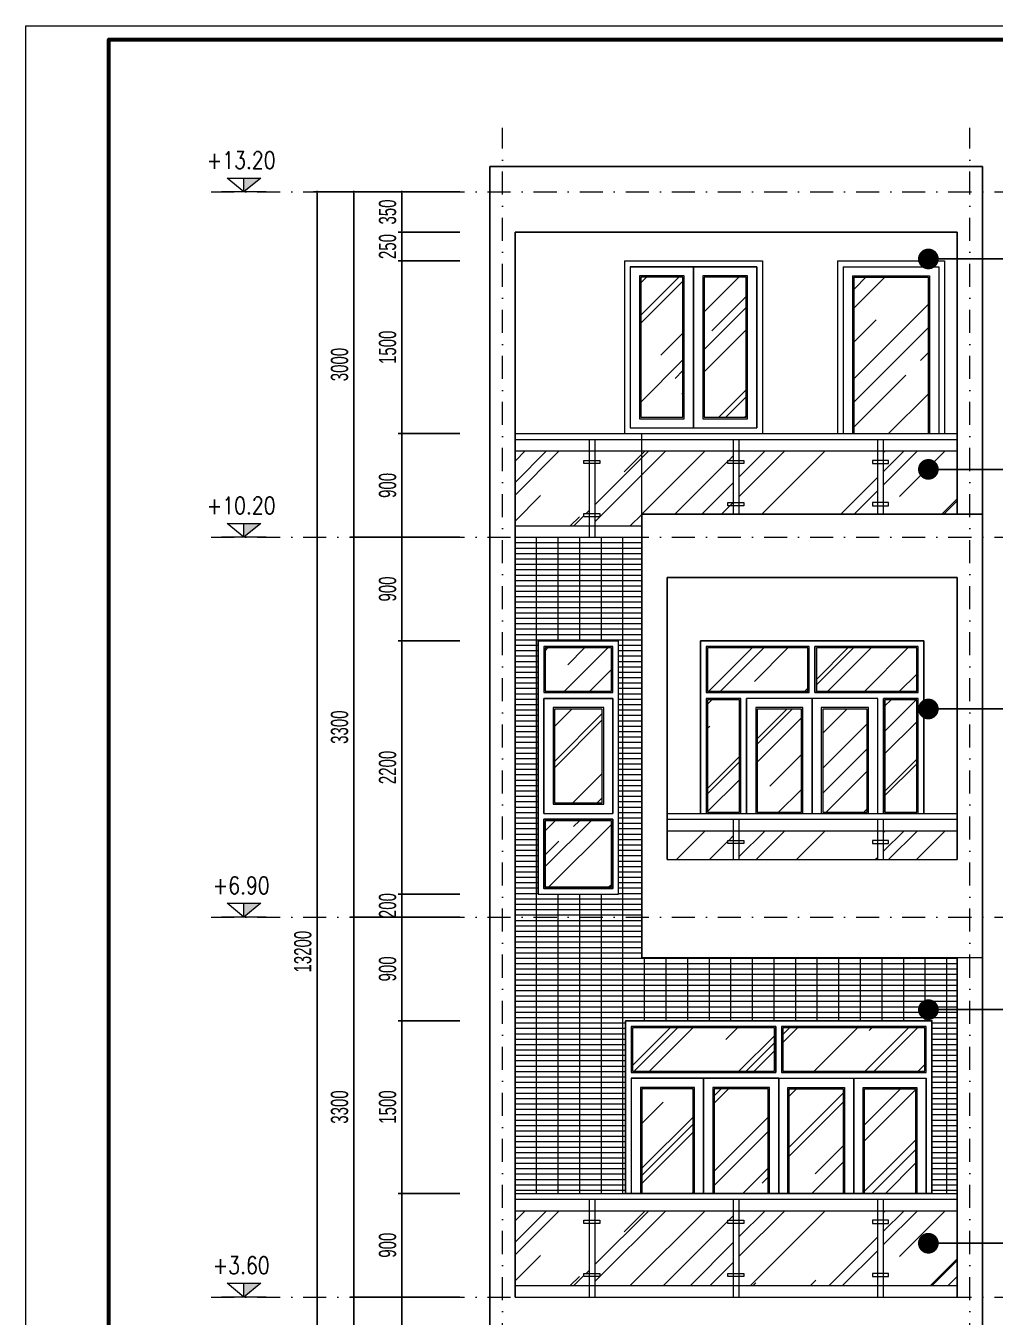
# Model space of a CAD drawing. Header units: millimetres. Extents: x 2565303 to 2664360, y -865723 to -262051.
# Drawn here: x 2629635 to 2638053, y -599696 to -588479 of the extents above; entities that cross this region are included whole.
import ezdxf
from ezdxf.enums import TextEntityAlignment as Align
from ezdxf.xclip import XClip

# ---------------------------------------------------------------- set-up
doc = ezdxf.new("R2010")
doc.units = ezdxf.units.MM
doc.header["$LTSCALE"] = 10
doc.header["$MEASUREMENT"] = 0
doc.header["$XCLIPFRAME"] = 0
doc.linetypes.add('DASHDOT', pattern=[1, 0.5, -0.25, 0, -0.25])
doc.layers.get('0').update_dxf_attribs({"linetype": 'CONTINUOUS'})
doc.layers.get('DEFPOINTS').update_dxf_attribs({"color": 10, "linetype": 'CONTINUOUS'})
for name, color, linetype, lineweight in [('- Nội Thất', 83, 'CONTINUOUS', 25), ('LC Cua', 153, 'CONTINUOUS', 0), ('LC Dim', 8, 'CONTINUOUS', 13), ('LC Net manh', 250, 'CONTINUOUS', 5), ('LC Net truc', 134, 'DASHDOT', 5), ('LC Text1', 20, 'CONTINUOUS', 13), ('LC Text2', 7, 'CONTINUOUS', 13)]:
    doc.layers.add(name, color=color, linetype=linetype, lineweight=lineweight)
doc.layers.add('Khungten_LCDI', color=7, linetype='CONTINUOUS')
doc.layers.add('M3', color=3, linetype='CONTINUOUS')
doc.styles.add('HOATBIF', font='hoatbif.shx', dxfattribs={"width": 0.65})
doc.styles.add('Khungten', font='', dxfattribs={"width": 0.9, "height": 5000})
doc.styles.add('T1', font='Vnsimli.shx', dxfattribs={"width": 0.7})
doc.styles.add('Title', font='', dxfattribs={"width": 0.8})
doc.styles.get('Khungten').set_extended_font_data('.VnAvantH')
doc.styles.get('Title').set_extended_font_data('.VnBlackH')
doc.dimstyles.new('1-100 (1-60)', dxfattribs={"dimscale": 60, "dimtxt": 2.5, "dimasz": 0.35, "dimexe": 0.5, "dimexo": 0, "dimgap": 0.8, "dimtad": 1, "dimdec": 0, "dimzin": 0, "dimdsep": 46, "dimtxsty": 'HOATBIF', "dimblk1": 'DOT', "dimblk2": 'DOT', "dimsah": 1, "dimcen": -1, "dimdle": 1, "dimclrd": 256, "dimclre": 256, "dimclrt": 4, "dimadec": 3, "dimazin": 2, "dimtfac": 0.333333, "dimtdec": 0, "dimtix": 1, "dimtmove": 2, "dimatfit": 3, "dimldrblk": 'DOT', "dimfxl": 1, "dimtvp": 0.833333, "dimtolj": 1, "dimtzin": 0, "dimarcsym": 0})
pattern_1 = [(45, (34484.97, -207067.2), (466.69048, 1244.50793), [8250, -1100, 2750, -550]), (45, (34807.8, -206355.5), (-906.15734, 128.33988), [1650, -181.5, 3300, -412.5]), (45, (34348.85, -206542.2), (1761.756545, 2282.894243), [4400, -770, 2200, -550])]

# ---------------------------------------------------------------- blocks, each defined once
blk = doc.blocks.new('cua kinh to')
at = {"layer": 'LC Cua'}
h = blk.add_hatch(dxfattribs=at)
h.set_pattern_fill('AR-RROOF', color=256, scale=550, angle=45, style=0)
h.paths.add_polyline_path([(2600944, -390646), (2600500, -390646), (2600500, -392362), (2600944, -392362)])
h.paths.add_polyline_path([(2601596, -390646), (2601128, -390646), (2601128, -392362), (2601596, -392362)])
h.paths.add_polyline_path([(2602249, -390646), (2601780, -390646), (2601780, -392362), (2602249, -392362)])
h.paths.add_polyline_path([(2602876, -390646), (2602433, -390646), (2602433, -392362), (2602876, -392362)])
h.paths.add_polyline_path([(2602956, -390116), (2601725, -390116), (2601725, -390492), (2602956, -390492)])
h.paths.add_polyline_path([(2601651, -390116), (2600420, -390116), (2600420, -390492), (2601651, -390492)])
for p, q in [((2601663, -390104), (2601663, -390504)), ((2601713, -390104), (2601713, -390504)), ((2600408, -390504), (2601663, -390504)), ((2600408, -390554), (2602968, -390554)), ((2601036, -390554), (2601036, -392454)), ((2601688, -390554), (2601688, -392454)), ((2601713, -390504), (2602968, -390504)), ((2602341, -390554), (2602341, -392454))]:
    blk.add_line(p, q, dxfattribs=at)
for points in [[(2603018, -390054), (2600358, -390054), (2600358, -392454), (2603018, -392454)], [(2601663, -390104), (2600408, -390104), (2600408, -390504), (2601663, -390504)], [(2601651, -390116), (2600420, -390116), (2600420, -390492), (2601651, -390492)], [(2602968, -390104), (2601713, -390104), (2601713, -390504), (2602968, -390504)], [(2602956, -390116), (2601725, -390116), (2601725, -390492), (2602956, -390492)], [(2601036, -390554), (2600408, -390554), (2600408, -392454), (2601036, -392454)], [(2601688, -390554), (2601036, -390554), (2601036, -392454), (2601688, -392454)], [(2601688, -390554), (2602341, -390554), (2602341, -392454), (2601688, -392454)], [(2602341, -390554), (2602968, -390554), (2602968, -392454), (2602341, -392454)], [(2600956, -390634), (2600488, -390634), (2600488, -392374), (2600956, -392374)], [(2600944, -390646), (2600500, -390646), (2600500, -392362), (2600944, -392362)], [(2601608, -390634), (2601116, -390634), (2601116, -392374), (2601608, -392374)], [(2601596, -390646), (2601128, -390646), (2601128, -392362), (2601596, -392362)], [(2601768, -390634), (2602261, -390634), (2602261, -392374), (2601768, -392374)], [(2601780, -390646), (2602249, -390646), (2602249, -392362), (2601780, -392362)], [(2602421, -390634), (2602888, -390634), (2602888, -392374), (2602421, -392374)], [(2602433, -390646), (2602876, -390646), (2602876, -392362), (2602433, -392362)]]:
    blk.add_lwpolyline(points, close=True, dxfattribs=at)
for points in [[(2601663, -390104), (2600408, -390104), (2600408, -390504)], [(2602968, -390504), (2602968, -390104), (2601713, -390104)], [(2600408, -390554), (2600408, -392454), (2602968, -392454), (2602968, -390554)]]:
    blk.add_lwpolyline(points, dxfattribs=at)
blk = doc.blocks.new('DOT')
at = {"layer": 'M3', "color": 0, "linetype": 'ByBlock'}
blk.add_line((-0.5, 0), (-1, 0), dxfattribs=at)
at = {"layer": 'M3', "color": 0, "linetype": 'ByBlock', "const_width": 0.5}
blk.add_lwpolyline([(-0.25, 0, 1), (0.25, 0, 1)], format="xyb", close=True, dxfattribs=at)
blk = doc.blocks.new('*D190')
at = {"layer": 'DEFPOINTS', "color": 0, "transparency": 16777216}
for p in [(2632483, -599521), (2633016, -599521), (2633016, -603121)]:
    blk.add_point(p, dxfattribs=at)
at = {"layer": 'LC Dim', "lineweight": -2, "transparency": 16777216}
for p, q in [((2633016, -599521), (2632453, -599521)), ((2632483, -603100), (2632483, -599542)), ((2633016, -603121), (2632453, -603121))]:
    blk.add_line(p, q, dxfattribs=at)
at = {"layer": 'LC Dim', "lineweight": -2, "transparency": 16777216, "xscale": 21, "yscale": 21, "zscale": 21}
for p, rotation in [((2632483, -599521), 90), ((2632483, -603121), 270)]:
    blk.add_blockref('DOT', p, dxfattribs=dict(at, rotation=rotation))
at = {"layer": 'LC Dim', "color": 4, "transparency": 16777216, "insert": (2632360, -601321), "char_height": 150, "attachment_point": 5, "rotation": 90, "style": 'HOATBIF'}
blk.add_mtext('\\A1;3600', dxfattribs=at)
blk = doc.blocks.new('*D191')
at = {"layer": 'DEFPOINTS', "color": 0, "transparency": 16777216}
for p in [(2632483, -596221), (2633016, -596221), (2633016, -599521)]:
    blk.add_point(p, dxfattribs=at)
at = {"layer": 'LC Dim', "lineweight": -2, "transparency": 16777216}
for p, q in [((2633016, -596221), (2632453, -596221)), ((2632483, -599500), (2632483, -596242)), ((2633016, -599521), (2632453, -599521))]:
    blk.add_line(p, q, dxfattribs=at)
at = {"layer": 'LC Dim', "lineweight": -2, "transparency": 16777216, "xscale": 21, "yscale": 21, "zscale": 21}
for p, rotation in [((2632483, -596221), 90), ((2632483, -599521), 270)]:
    blk.add_blockref('DOT', p, dxfattribs=dict(at, rotation=rotation))
at = {"layer": 'LC Dim', "color": 4, "transparency": 16777216, "insert": (2632360, -597871), "char_height": 150, "attachment_point": 5, "rotation": 90, "style": 'HOATBIF'}
blk.add_mtext('\\A1;3300', dxfattribs=at)
blk = doc.blocks.new('*D192')
at = {"layer": 'DEFPOINTS', "color": 0, "transparency": 16777216}
for p in [(2632483, -592921), (2633016, -592921), (2633016, -596221)]:
    blk.add_point(p, dxfattribs=at)
at = {"layer": 'LC Dim', "lineweight": -2, "transparency": 16777216}
for p, q in [((2633016, -592921), (2632453, -592921)), ((2632483, -596200), (2632483, -592942)), ((2633016, -596221), (2632453, -596221))]:
    blk.add_line(p, q, dxfattribs=at)
at = {"layer": 'LC Dim', "lineweight": -2, "transparency": 16777216, "xscale": 21, "yscale": 21, "zscale": 21}
for p, rotation in [((2632483, -592921), 90), ((2632483, -596221), 270)]:
    blk.add_blockref('DOT', p, dxfattribs=dict(at, rotation=rotation))
at = {"layer": 'LC Dim', "color": 4, "transparency": 16777216, "insert": (2632360, -594571), "char_height": 150, "attachment_point": 5, "rotation": 90, "style": 'HOATBIF'}
blk.add_mtext('\\A1;3300', dxfattribs=at)
blk = doc.blocks.new('*D193')
at = {"layer": 'DEFPOINTS', "color": 0, "transparency": 16777216}
for p in [(2632483, -589921), (2633016, -589921), (2633016, -592921)]:
    blk.add_point(p, dxfattribs=at)
at = {"layer": 'LC Dim', "lineweight": -2, "transparency": 16777216}
for p, q in [((2633016, -589921), (2632453, -589921)), ((2632483, -592900), (2632483, -589942)), ((2633016, -592921), (2632453, -592921))]:
    blk.add_line(p, q, dxfattribs=at)
at = {"layer": 'LC Dim', "lineweight": -2, "transparency": 16777216, "xscale": 21, "yscale": 21, "zscale": 21}
for p, rotation in [((2632483, -589921), 90), ((2632483, -592921), 270)]:
    blk.add_blockref('DOT', p, dxfattribs=dict(at, rotation=rotation))
at = {"layer": 'LC Dim', "color": 4, "transparency": 16777216, "insert": (2632360, -591421), "char_height": 150, "attachment_point": 5, "rotation": 90, "style": 'HOATBIF'}
blk.add_mtext('\\A1;3000', dxfattribs=at)
blk = doc.blocks.new('*D194')
at = {"layer": 'DEFPOINTS', "color": 0, "transparency": 16777216}
for p in [(2632164, -589921), (2633016, -589921), (2633016, -603121)]:
    blk.add_point(p, dxfattribs=at)
at = {"layer": 'LC Dim', "lineweight": -2, "transparency": 16777216}
for p, q in [((2633016, -589921), (2632134, -589921)), ((2632164, -603100), (2632164, -589942)), ((2633016, -603121), (2632134, -603121))]:
    blk.add_line(p, q, dxfattribs=at)
at = {"layer": 'LC Dim', "lineweight": -2, "transparency": 16777216, "xscale": 21, "yscale": 21, "zscale": 21}
for p, rotation in [((2632164, -589921), 90), ((2632164, -603121), 270)]:
    blk.add_blockref('DOT', p, dxfattribs=dict(at, rotation=rotation))
at = {"layer": 'LC Dim', "color": 4, "transparency": 16777216, "insert": (2632041, -596521), "char_height": 150, "attachment_point": 5, "rotation": 90, "style": 'HOATBIF'}
blk.add_mtext('\\A1;13200', dxfattribs=at)
blk = doc.blocks.new('*D195')
at = {"layer": 'DEFPOINTS', "color": 0, "transparency": 16777216}
for p in [(2632900, -599521), (2633405, -599521), (2633405, -600671)]:
    blk.add_point(p, dxfattribs=at)
at = {"layer": 'LC Dim', "lineweight": -2, "transparency": 16777216}
for p, q in [((2633405, -599521), (2632870, -599521)), ((2632900, -600650), (2632900, -599542)), ((2633405, -600671), (2632870, -600671))]:
    blk.add_line(p, q, dxfattribs=at)
at = {"layer": 'LC Dim', "lineweight": -2, "transparency": 16777216, "xscale": 21, "yscale": 21, "zscale": 21}
for p, rotation in [((2632900, -599521), 90), ((2632900, -600671), 270)]:
    blk.add_blockref('DOT', p, dxfattribs=dict(at, rotation=rotation))
at = {"layer": 'LC Dim', "color": 4, "transparency": 16777216, "insert": (2632777, -600096), "char_height": 150, "attachment_point": 5, "rotation": 90, "style": 'HOATBIF'}
blk.add_mtext('\\A1;1150', dxfattribs=at)
blk = doc.blocks.new('*D196')
at = {"layer": 'DEFPOINTS', "color": 0, "transparency": 16777216}
for p in [(2632900, -598621), (2633405, -598621), (2633405, -599521)]:
    blk.add_point(p, dxfattribs=at)
at = {"layer": 'LC Dim', "lineweight": -2, "transparency": 16777216}
for p, q in [((2633405, -598621), (2632870, -598621)), ((2632900, -599500), (2632900, -598642)), ((2633405, -599521), (2632870, -599521))]:
    blk.add_line(p, q, dxfattribs=at)
at = {"layer": 'LC Dim', "lineweight": -2, "transparency": 16777216, "xscale": 21, "yscale": 21, "zscale": 21}
for p, rotation in [((2632900, -598621), 90), ((2632900, -599521), 270)]:
    blk.add_blockref('DOT', p, dxfattribs=dict(at, rotation=rotation))
at = {"layer": 'LC Dim', "color": 4, "transparency": 16777216, "insert": (2632777, -599071), "char_height": 150, "attachment_point": 5, "rotation": 90, "style": 'HOATBIF'}
blk.add_mtext('\\A1;900', dxfattribs=at)
blk = doc.blocks.new('*D197')
at = {"layer": 'DEFPOINTS', "color": 0, "transparency": 16777216}
for p in [(2632900, -597121), (2633405, -597121), (2633405, -598621)]:
    blk.add_point(p, dxfattribs=at)
at = {"layer": 'LC Dim', "lineweight": -2, "transparency": 16777216}
for p, q in [((2633405, -597121), (2632870, -597121)), ((2632900, -598600), (2632900, -597142)), ((2633405, -598621), (2632870, -598621))]:
    blk.add_line(p, q, dxfattribs=at)
at = {"layer": 'LC Dim', "lineweight": -2, "transparency": 16777216, "xscale": 21, "yscale": 21, "zscale": 21}
for p, rotation in [((2632900, -597121), 90), ((2632900, -598621), 270)]:
    blk.add_blockref('DOT', p, dxfattribs=dict(at, rotation=rotation))
at = {"layer": 'LC Dim', "color": 4, "transparency": 16777216, "insert": (2632777, -597871), "char_height": 150, "attachment_point": 5, "rotation": 90, "style": 'HOATBIF'}
blk.add_mtext('\\A1;1500', dxfattribs=at)
blk = doc.blocks.new('*D198')
at = {"layer": 'DEFPOINTS', "color": 0, "transparency": 16777216}
for p in [(2632900, -596221), (2633405, -596221), (2633405, -597121)]:
    blk.add_point(p, dxfattribs=at)
at = {"layer": 'LC Dim', "lineweight": -2, "transparency": 16777216}
for p, q in [((2633405, -596221), (2632870, -596221)), ((2632900, -597100), (2632900, -596242)), ((2633405, -597121), (2632870, -597121))]:
    blk.add_line(p, q, dxfattribs=at)
at = {"layer": 'LC Dim', "lineweight": -2, "transparency": 16777216, "xscale": 21, "yscale": 21, "zscale": 21}
for p, rotation in [((2632900, -596221), 90), ((2632900, -597121), 270)]:
    blk.add_blockref('DOT', p, dxfattribs=dict(at, rotation=rotation))
at = {"layer": 'LC Dim', "color": 4, "transparency": 16777216, "insert": (2632777, -596671), "char_height": 150, "attachment_point": 5, "rotation": 90, "style": 'HOATBIF'}
blk.add_mtext('\\A1;900', dxfattribs=at)
blk = doc.blocks.new('*D199')
at = {"layer": 'DEFPOINTS', "color": 0, "transparency": 16777216}
for p in [(2632900, -596021), (2633405, -596021), (2633405, -596221)]:
    blk.add_point(p, dxfattribs=at)
at = {"layer": 'LC Dim', "lineweight": -2, "transparency": 16777216}
for p, q in [((2632900, -596000), (2632900, -595979)), ((2633405, -596021), (2632870, -596021)), ((2632900, -596221), (2632900, -596021)), ((2633405, -596221), (2632870, -596221)), ((2632900, -596242), (2632900, -596263))]:
    blk.add_line(p, q, dxfattribs=at)
at = {"layer": 'LC Dim', "lineweight": -2, "transparency": 16777216, "xscale": 21, "yscale": 21, "zscale": 21}
for p, rotation in [((2632900, -596021), 270), ((2632900, -596221), 90)]:
    blk.add_blockref('DOT', p, dxfattribs=dict(at, rotation=rotation))
at = {"layer": 'LC Dim', "color": 4, "transparency": 16777216, "insert": (2632777, -596121), "char_height": 150, "attachment_point": 5, "rotation": 90, "style": 'HOATBIF'}
blk.add_mtext('\\A1;200', dxfattribs=at)
blk = doc.blocks.new('*D200')
at = {"layer": 'DEFPOINTS', "color": 0, "transparency": 16777216}
for p in [(2632900, -593821), (2633405, -593821), (2633405, -596021)]:
    blk.add_point(p, dxfattribs=at)
at = {"layer": 'LC Dim', "lineweight": -2, "transparency": 16777216}
for p, q in [((2633405, -593821), (2632870, -593821)), ((2632900, -596000), (2632900, -593842)), ((2633405, -596021), (2632870, -596021))]:
    blk.add_line(p, q, dxfattribs=at)
at = {"layer": 'LC Dim', "lineweight": -2, "transparency": 16777216, "xscale": 21, "yscale": 21, "zscale": 21}
for p, rotation in [((2632900, -593821), 90), ((2632900, -596021), 270)]:
    blk.add_blockref('DOT', p, dxfattribs=dict(at, rotation=rotation))
at = {"layer": 'LC Dim', "color": 4, "transparency": 16777216, "insert": (2632777, -594921), "char_height": 150, "attachment_point": 5, "rotation": 90, "style": 'HOATBIF'}
blk.add_mtext('\\A1;2200', dxfattribs=at)
blk = doc.blocks.new('*D201')
at = {"layer": 'DEFPOINTS', "color": 0, "transparency": 16777216}
for p in [(2632900, -592921), (2633405, -592921), (2633405, -593821)]:
    blk.add_point(p, dxfattribs=at)
at = {"layer": 'LC Dim', "lineweight": -2, "transparency": 16777216}
for p, q in [((2633405, -592921), (2632870, -592921)), ((2632900, -593800), (2632900, -592942)), ((2633405, -593821), (2632870, -593821))]:
    blk.add_line(p, q, dxfattribs=at)
at = {"layer": 'LC Dim', "lineweight": -2, "transparency": 16777216, "xscale": 21, "yscale": 21, "zscale": 21}
for p, rotation in [((2632900, -592921), 90), ((2632900, -593821), 270)]:
    blk.add_blockref('DOT', p, dxfattribs=dict(at, rotation=rotation))
at = {"layer": 'LC Dim', "color": 4, "transparency": 16777216, "insert": (2632777, -593371), "char_height": 150, "attachment_point": 5, "rotation": 90, "style": 'HOATBIF'}
blk.add_mtext('\\A1;900', dxfattribs=at)
blk = doc.blocks.new('*D202')
at = {"layer": 'DEFPOINTS', "color": 0, "transparency": 16777216}
for p in [(2632900, -592021), (2633405, -592021), (2633405, -592921)]:
    blk.add_point(p, dxfattribs=at)
at = {"layer": 'LC Dim', "lineweight": -2, "transparency": 16777216}
for p, q in [((2633405, -592021), (2632870, -592021)), ((2632900, -592900), (2632900, -592042)), ((2633405, -592921), (2632870, -592921))]:
    blk.add_line(p, q, dxfattribs=at)
at = {"layer": 'LC Dim', "lineweight": -2, "transparency": 16777216, "xscale": 21, "yscale": 21, "zscale": 21}
for p, rotation in [((2632900, -592021), 90), ((2632900, -592921), 270)]:
    blk.add_blockref('DOT', p, dxfattribs=dict(at, rotation=rotation))
at = {"layer": 'LC Dim', "color": 4, "transparency": 16777216, "insert": (2632777, -592471), "char_height": 150, "attachment_point": 5, "rotation": 90, "style": 'HOATBIF'}
blk.add_mtext('\\A1;900', dxfattribs=at)
blk = doc.blocks.new('*D203')
at = {"layer": 'DEFPOINTS', "color": 0, "transparency": 16777216}
for p in [(2632900, -590521), (2633405, -590521), (2633405, -592021)]:
    blk.add_point(p, dxfattribs=at)
at = {"layer": 'LC Dim', "lineweight": -2, "transparency": 16777216}
for p, q in [((2633405, -590521), (2632870, -590521)), ((2632900, -592000), (2632900, -590542)), ((2633405, -592021), (2632870, -592021))]:
    blk.add_line(p, q, dxfattribs=at)
at = {"layer": 'LC Dim', "lineweight": -2, "transparency": 16777216, "xscale": 21, "yscale": 21, "zscale": 21}
for p, rotation in [((2632900, -590521), 90), ((2632900, -592021), 270)]:
    blk.add_blockref('DOT', p, dxfattribs=dict(at, rotation=rotation))
at = {"layer": 'LC Dim', "color": 4, "transparency": 16777216, "insert": (2632777, -591271), "char_height": 150, "attachment_point": 5, "rotation": 90, "style": 'HOATBIF'}
blk.add_mtext('\\A1;1500', dxfattribs=at)
blk = doc.blocks.new('*D204')
at = {"layer": 'DEFPOINTS', "color": 0, "transparency": 16777216}
for p in [(2632900, -590271), (2633405, -590271), (2633405, -590521)]:
    blk.add_point(p, dxfattribs=at)
at = {"layer": 'LC Dim', "lineweight": -2, "transparency": 16777216}
for p, q in [((2632900, -590250), (2632900, -590229)), ((2633405, -590271), (2632870, -590271)), ((2632900, -590521), (2632900, -590271)), ((2633405, -590521), (2632870, -590521)), ((2632900, -590542), (2632900, -590563))]:
    blk.add_line(p, q, dxfattribs=at)
at = {"layer": 'LC Dim', "lineweight": -2, "transparency": 16777216, "xscale": 21, "yscale": 21, "zscale": 21}
for p, rotation in [((2632900, -590271), 270), ((2632900, -590521), 90)]:
    blk.add_blockref('DOT', p, dxfattribs=dict(at, rotation=rotation))
at = {"layer": 'LC Dim', "color": 4, "transparency": 16777216, "insert": (2632777, -590396), "char_height": 150, "attachment_point": 5, "rotation": 90, "style": 'HOATBIF'}
blk.add_mtext('\\A1;250', dxfattribs=at)
blk = doc.blocks.new('*D205')
at = {"layer": 'DEFPOINTS', "color": 0, "transparency": 16777216}
for p in [(2632900, -589921), (2633405, -589921), (2633405, -590271)]:
    blk.add_point(p, dxfattribs=at)
at = {"layer": 'LC Dim', "lineweight": -2, "transparency": 16777216}
for p, q in [((2633405, -589921), (2632870, -589921)), ((2632900, -590250), (2632900, -589942)), ((2633405, -590271), (2632870, -590271))]:
    blk.add_line(p, q, dxfattribs=at)
at = {"layer": 'LC Dim', "lineweight": -2, "transparency": 16777216, "xscale": 21, "yscale": 21, "zscale": 21}
for p, rotation in [((2632900, -589921), 90), ((2632900, -590271), 270)]:
    blk.add_blockref('DOT', p, dxfattribs=dict(at, rotation=rotation))
at = {"layer": 'LC Dim', "color": 4, "transparency": 16777216, "insert": (2632777, -590096), "char_height": 150, "attachment_point": 5, "rotation": 90, "style": 'HOATBIF'}
blk.add_mtext('\\A1;350', dxfattribs=at)
blk = doc.blocks.new('lcdi fix')
at = {"layer": 'DEFPOINTS', "lineweight": 0}
blk.add_lwpolyline([(-1200, -14850), (-1200, 14850), (40800, 14850), (40800, -14850)], close=True, dxfattribs=at)
at = {"layer": 'Khungten_LCDI', "color": 5, "lineweight": 60}
blk.add_lwpolyline([(0, -14650), (0, 14650), (40600, 14650), (40600, -14650)], close=True, dxfattribs=at)
at = {"color": 7, "style": 'Khungten', "width": 0.8}
for tag, p in [('REVISION', (39499, -10746)), ('NGAYHT', (39546, -11609))]:
    blk.add_attdef(tag, text='', height=200, dxfattribs=at).set_placement(p, align=Align.CENTER)
at = {"layer": 'LC Text1', "style": 'Title', "width": 1.485915}
for tag, p, p2 in [('TENBANVE1', (36913, -8886), (40339, -8886)), ('TENBANVE2', (36913, -9562), (40339, -9562))]:
    blk.add_attdef(tag, text='', height=250, dxfattribs=at).set_placement(p, p2, align=Align.FIT)
at = {"layer": 'LC Text1', "style": 'Title', "width": 0.7}
blk.add_attdef('SOBANVE', text='', height=250, dxfattribs=at).set_placement((39562, -13896), align=Align.CENTER)
blk = doc.blocks.new('Caodo1')
at = {"layer": 'LC Text1'}
blk.add_hatch(color=256, dxfattribs=at).paths.add_polyline_path([(0, 200), (0, 0), (243, 200)])
for p, q in [((0, 0), (0, 200)), ((324, 0), (-324, 0))]:
    blk.add_line(p, q, dxfattribs=at)
blk.add_lwpolyline([(-243, 200), (243, 200), (0, 0), (0, 0)], close=True, dxfattribs=at)
at = {"layer": 'LC Text1', "style": 'T1', "width": 0.8}
blk.add_attdef('%%P0,00', text='', height=250, dxfattribs=at).set_placement((-39, 460), align=Align.MIDDLE_CENTER)

msp = doc.modelspace()

# ---------------------------------------------------------------- hatches: boundary and pattern name
at = {"layer": 'LC Cua'}
h = msp.add_hatch(dxfattribs=at)
h.set_pattern_fill('AR-RROOF', color=256, scale=550, angle=45, style=0)
h.set_pattern_definition(pattern_1)
h.paths.add_polyline_path([(2635341.4, -590663.2), (2634975.4, -590663.2), (2634975.4, -591879.2), (2635341.4, -591879.2)])
h.paths.add_polyline_path([(2635891.4, -590663.2), (2635525.4, -590663.2), (2635525.4, -591879.2), (2635891.4, -591879.2)])
h = msp.add_hatch(dxfattribs=at)
h.set_pattern_fill('AR-RROOF', color=256, scale=550, angle=45, style=0)
h.set_pattern_definition(pattern_1)
h.paths.add_polyline_path([(2637471.4, -590651.2), (2636825.4, -590651.2), (2636825.4, -592021.2), (2637471.4, -592021.2)])
h = msp.add_hatch(dxfattribs=at)
h.set_pattern_fill('AR-RROOF', color=256, scale=550, angle=45, style=0)
h.set_pattern_definition([(45, (34484.97, -200467.2), (466.69048, 1244.50793), [8250, -1100, 2750, -550]), (45, (34807.8, -199755.5), (-906.15734, 128.33988), [1650, -181.5, 3300, -412.5]), (45, (34348.85, -199942.2), (1761.756545, 2282.894243), [4400, -770, 2200, -550])])
h.paths.add_polyline_path([(2634526.4, -592281.3), (2634480.6, -592281.3), (2634480.6, -592254.1), (2634526.4, -592254.1), (2634526.4, -592171.2), (2633883.4, -592171.2), (2633883.4, -592821.2), (2634526.4, -592821.2), (2634526.4, -592743.2), (2634480.6, -592743.2), (2634480.6, -592716), (2634526.4, -592716)])
h.paths.add_polyline_path([(2635871.7, -592721.2), (2636987.2, -592721.2), (2636987.2, -592716), (2637030.5, -592716), (2637030.5, -592281.3), (2636987.2, -592281.3), (2636987.2, -592254.1), (2637030.5, -592254.1), (2637030.5, -592171.2), (2635828.4, -592171.2), (2635828.4, -592254.1), (2635871.7, -592254.1), (2635871.7, -592281.3), (2635828.4, -592281.3), (2635828.4, -592716), (2635871.7, -592716)])
h.paths.add_polyline_path([(2637126.2, -592721.2), (2637723.4, -592721.2), (2637723.4, -592171.2), (2637080.5, -592171.2), (2637080.5, -592254.1), (2637126.2, -592254.1), (2637126.2, -592281.3), (2637080.5, -592281.3), (2637080.5, -592716), (2637126.2, -592716)])
h.paths.add_polyline_path([(2634983.4, -592721.2), (2635732.6, -592721.2), (2635732.6, -592716), (2635778.4, -592716), (2635778.4, -592281.3), (2635732.6, -592281.3), (2635732.6, -592254.1), (2635778.4, -592254.1), (2635778.4, -592171.2), (2634576.4, -592171.2), (2634576.4, -592254.1), (2634619.7, -592254.1), (2634619.7, -592281.3), (2634576.4, -592281.3), (2634576.4, -592716), (2634619.7, -592716), (2634619.7, -592743.2), (2634576.4, -592743.2), (2634576.4, -592821.2), (2634983.4, -592821.2)])
h = msp.add_hatch(dxfattribs=at)
h.set_pattern_fill('AR-RROOF', color=256, scale=550, angle=45, style=0)
h.set_pattern_definition(pattern_1)
h.paths.add_polyline_path([(2634721.4, -595383.2), (2634145.4, -595383.2), (2634145.4, -595959.2), (2634721.4, -595959.2)])
h.paths.add_polyline_path([(2634641.4, -594413.2), (2634225.4, -594413.2), (2634225.4, -595229.2), (2634641.4, -595229.2)])
h.paths.add_polyline_path([(2634721.4, -593883.2), (2634145.4, -593883.2), (2634145.4, -594259.2), (2634721.4, -594259.2)])
h = msp.add_hatch(dxfattribs=at)
h.set_pattern_fill('AR-RROOF', color=256, scale=550, angle=45, style=0)
h.set_pattern_definition(pattern_1)
h.paths.add_polyline_path([(2637371.4, -593883.2), (2636500.4, -593883.2), (2636500.4, -594259.2), (2637371.4, -594259.2)])
h.paths.add_polyline_path([(2636426.4, -593883.2), (2635555.4, -593883.2), (2635555.4, -594259.2), (2636426.4, -594259.2)])
h.paths.add_polyline_path([(2637095.4, -595321.2), (2637371.4, -595321.2), (2637371.4, -594333.2), (2637095.4, -594333.2)])
h.paths.add_polyline_path([(2636555.4, -595321.2), (2636941.4, -595321.2), (2636941.4, -594413.2), (2636555.4, -594413.2)])
h.paths.add_polyline_path([(2635985.4, -595321.2), (2636371.4, -595321.2), (2636371.4, -594413.2), (2635985.4, -594413.2)])
h.paths.add_polyline_path([(2635555.4, -595321.2), (2635831.4, -595321.2), (2635831.4, -594333.2), (2635555.4, -594333.2)])
h = msp.add_hatch(dxfattribs=at)
h.set_pattern_fill('AR-RROOF', color=256, scale=550, angle=45, style=0)
h.set_pattern_definition([(45, (34484.97, -203767.2), (466.69048, 1244.50793), [8250, -1100, 2750, -550]), (45, (34807.8, -203055.5), (-906.15734, 128.33988), [1650, -181.5, 3300, -412.5]), (45, (34348.85, -203242.2), (1761.756545, 2282.894243), [4400, -770, 2200, -550])])
h.paths.add_polyline_path([(2637080.5, -595721.2), (2637723.4, -595721.2), (2637723.4, -595471.2), (2637080.5, -595471.2), (2637080.5, -595554.1), (2637126.2, -595554.1), (2637126.2, -595581.3), (2637080.5, -595581.3)])
h.paths.add_polyline_path([(2635828.4, -595721.2), (2637030.5, -595721.2), (2637030.5, -595581.3), (2636987.2, -595581.3), (2636987.2, -595554.1), (2637030.5, -595554.1), (2637030.5, -595471.2), (2635828.4, -595471.2), (2635828.4, -595554.1), (2635871.7, -595554.1), (2635871.7, -595581.3), (2635828.4, -595581.3)])
h.paths.add_polyline_path([(2635203.4, -595471.2), (2635203.4, -595721.2), (2635778.4, -595721.2), (2635778.4, -595581.3), (2635732.6, -595581.3), (2635732.6, -595554.1), (2635778.4, -595554.1), (2635778.4, -595471.2)])
h = msp.add_hatch(dxfattribs=at)
h.set_pattern_fill('AR-RROOF', color=256, scale=550, angle=45, style=0)
h.set_pattern_definition(pattern_1)
h.paths.add_polyline_path([(2637723.4, -598771.2), (2637080.5, -598771.2), (2637080.5, -598854.1), (2637126.2, -598854.1), (2637126.2, -598881.3), (2637080.5, -598881.3), (2637080.5, -599316), (2637126.2, -599316), (2637126.2, -599343.2), (2637080.5, -599343.2), (2637080.5, -599421.2), (2637723.4, -599421.2)])
h.paths.add_polyline_path([(2637030.5, -598881.3), (2636987.2, -598881.3), (2636987.2, -598854.1), (2637030.5, -598854.1), (2637030.5, -598771.2), (2635828.4, -598771.2), (2635828.4, -598854.1), (2635871.7, -598854.1), (2635871.7, -598881.3), (2635828.4, -598881.3), (2635828.4, -599316), (2635871.7, -599316), (2635871.7, -599343.2), (2635828.4, -599343.2), (2635828.4, -599421.2), (2637030.5, -599421.2), (2637030.5, -599343.2), (2636987.2, -599343.2), (2636987.2, -599316), (2637030.5, -599316)])
h.paths.add_polyline_path([(2635778.4, -598881.3), (2635732.6, -598881.3), (2635732.6, -598854.1), (2635778.4, -598854.1), (2635778.4, -598771.2), (2634576.4, -598771.2), (2634576.4, -598854.1), (2634619.7, -598854.1), (2634619.7, -598881.3), (2634576.4, -598881.3), (2634576.4, -599316), (2634619.7, -599316), (2634619.7, -599343.2), (2634576.4, -599343.2), (2634576.4, -599421.2), (2635778.4, -599421.2), (2635778.4, -599343.2), (2635732.6, -599343.2), (2635732.6, -599316), (2635778.4, -599316)])
h.paths.add_polyline_path([(2634526.4, -598881.3), (2634480.6, -598881.3), (2634480.6, -598854.1), (2634526.4, -598854.1), (2634526.4, -598771.2), (2633883.4, -598771.2), (2633883.4, -599421.2), (2634526.4, -599421.2), (2634526.4, -599343.2), (2634480.6, -599343.2), (2634480.6, -599316), (2634526.4, -599316)])
at = {"layer": 'LC Net manh'}
h = msp.add_hatch(dxfattribs=at)
h.set_pattern_fill('GRATE', color=256, scale=1500, style=0)
h.set_pattern_definition([(0, (2633883.43, -592921.16), (0, 46.875), []), (90, (2633883.43, -592921.16), (-187.5, 1e-14), [])])
h.paths.add_polyline_path([(2634145.4, -595959.2), (2634145.4, -595383.2), (2634721.4, -595383.2), (2634721.4, -595959.2)], flags=0)
h.paths.add_polyline_path([(2634133.4, -595971.2), (2634133.4, -595371.2), (2634733.4, -595371.2), (2634733.4, -595971.2)], flags=0)
h.paths.add_polyline_path([(2637723.4, -596571.2), (2634983.4, -596571.2), (2634983.4, -592921.2), (2633883.4, -592921.2), (2633883.4, -598621.2), (2634843.4, -598621.2), (2634843.4, -597121.2), (2637503.4, -597121.2), (2637503.4, -598621.2), (2637723.4, -598621.2)])
h.paths.add_polyline_path([(2634083.4, -593821.2), (2634783.4, -593821.2), (2634783.4, -596021.2), (2634083.4, -596021.2)])

# ---------------------------------------------------------------- linework, layer by layer
for p, q in [((2633663.4, -603421.2), (2633663.4, -589701.2)), ((2633663.4, -589701.2), (2637943.4, -589701.2)), ((2637943.4, -603421.2), (2637943.4, -589701.2)), ((2633883.4, -590271.2), (2633883.4, -599521.2)), ((2633883.4, -590271.2), (2637723.4, -590271.2)), ((2637723.4, -592721.2), (2637723.4, -590271.2)), ((2634983.4, -592921.2), (2634983.4, -592721.2)), ((2634983.4, -592721.2), (2637943.4, -592721.2)), ((2634983.4, -592921.2), (2634983.4, -596571.2)), ((2635203.4, -595721.2), (2635203.4, -593271.2)), ((2635203.4, -593271.2), (2637723.4, -593271.2)), ((2637723.4, -595721.2), (2637723.4, -593271.2)), ((2635493.4, -593821.2), (2635493.4, -595321.2)), ((2637433.4, -593821.2), (2637433.4, -595321.2)), ((2637723.4, -599521.2), (2637723.4, -596571.2)), ((2637723.4, -596571.2), (2637723.4, -599521.2))]:
    msp.add_line(p, q)
for points in [[(2634133.4, -594321.2), (2634133.4, -595321.2)], [(2634733.4, -595321.2), (2634733.4, -594321.2)], [(2634133.4, -595371.2), (2634133.4, -595971.2), (2634733.4, -595971.2), (2634733.4, -595371.2)]]:
    msp.add_lwpolyline(points)
msp.add_lwpolyline([(2634843.4, -597121.2), (2637503.4, -597121.2), (2637503.4, -598621.2), (2634843.4, -598621.2)], close=True)
at = {"layer": 'LC Cua'}
for p, q in [((2634833.4, -590521.2), (2634833.4, -592021.2)), ((2634833.4, -590521.2), (2636033.4, -590521.2)), ((2634883.4, -590571.2), (2635983.4, -590571.2)), ((2634883.4, -590571.2), (2634883.4, -591971.2)), ((2635433.4, -590571.2), (2635433.4, -591971.2)), ((2635983.4, -590571.2), (2635983.4, -591971.2)), ((2636033.4, -590521.2), (2636033.4, -592021.2)), ((2636683.4, -590521.2), (2636683.4, -592021.2)), ((2636683.4, -590521.2), (2637613.4, -590521.2)), ((2636733.4, -590571.2), (2637563.4, -590571.2)), ((2636733.4, -590571.2), (2636733.4, -592021.2)), ((2637563.4, -590571.2), (2637563.4, -592021.2)), ((2637613.4, -590521.2), (2637613.4, -592021.2)), ((2636813.4, -590651.2), (2637483.4, -590651.2)), ((2636813.4, -590651.2), (2636813.4, -592021.2)), ((2636825.4, -590663.2), (2637471.4, -590663.2)), ((2636825.4, -590663.2), (2636825.4, -592021.2)), ((2637471.4, -590663.2), (2637471.4, -592021.2)), ((2637483.4, -590651.2), (2637483.4, -592021.2)), ((2633883.4, -592021.2), (2637723.4, -592021.2)), ((2634883.4, -591971.2), (2635983.4, -591971.2)), ((2634983.4, -592721.2), (2634983.4, -592021.2)), ((2633883.4, -592071.2), (2637723.4, -592071.2)), ((2634526.4, -592071.2), (2634526.4, -592921.2)), ((2634576.4, -592071.2), (2634576.4, -592921.2)), ((2635778.4, -592071.2), (2635778.4, -592721.2)), ((2635828.4, -592071.2), (2635828.4, -592721.2)), ((2637030.5, -592071.2), (2637030.5, -592721.2)), ((2637080.5, -592071.2), (2637080.5, -592721.2)), ((2633883.4, -592171.2), (2637723.4, -592171.2)), ((2633883.4, -592821.2), (2634983.4, -592821.2)), ((2634083.4, -596021.2), (2634083.4, -593821.2)), ((2634083.4, -593821.2), (2634783.4, -593821.2)), ((2634783.4, -596021.2), (2634783.4, -593821.2)), ((2635493.4, -593821.2), (2637433.4, -593821.2)), ((2635543.4, -593871.2), (2635543.4, -594271.2)), ((2636438.4, -593871.2), (2635543.4, -593871.2)), ((2636438.4, -594271.2), (2636438.4, -593871.2)), ((2637383.4, -593871.2), (2636488.4, -593871.2)), ((2636488.4, -594271.2), (2636488.4, -593871.2)), ((2637383.4, -594271.2), (2637383.4, -593871.2)), ((2634133.4, -594271.2), (2634733.4, -594271.2)), ((2636438.4, -594271.2), (2635543.4, -594271.2)), ((2637383.4, -594271.2), (2636488.4, -594271.2)), ((2634133.4, -594321.2), (2634733.4, -594321.2)), ((2635843.4, -594321.2), (2635543.4, -594321.2)), ((2635543.4, -594321.2), (2635543.4, -595321.2)), ((2635843.4, -595321.2), (2635843.4, -594321.2)), ((2635893.4, -595321.2), (2635893.4, -594321.2)), ((2637033.4, -594321.2), (2635893.4, -594321.2)), ((2636463.4, -595321.2), (2636463.4, -594321.2)), ((2637033.4, -595321.2), (2637033.4, -594321.2)), ((2637083.4, -595321.2), (2637083.4, -594321.2)), ((2637383.4, -594321.2), (2637083.4, -594321.2)), ((2637383.4, -595321.2), (2637383.4, -594321.2)), ((2634133.4, -595321.2), (2634733.4, -595321.2)), ((2634133.4, -595371.2), (2634733.4, -595371.2)), ((2635203.4, -595321.2), (2637723.4, -595321.2)), ((2635203.4, -595371.2), (2637723.4, -595371.2)), ((2635543.4, -595321.2), (2637383.4, -595321.2)), ((2635778.4, -595371.2), (2635778.4, -595721.2)), ((2635828.4, -595371.2), (2635828.4, -595721.2)), ((2637030.5, -595371.2), (2637030.5, -595721.2)), ((2637080.5, -595371.2), (2637080.5, -595721.2)), ((2635203.4, -595471.2), (2637723.4, -595471.2)), ((2634083.4, -596021.2), (2634783.4, -596021.2)), ((2633883.4, -598621.2), (2637723.4, -598621.2)), ((2633883.4, -598671.2), (2637723.4, -598671.2)), ((2634526.4, -598671.2), (2634526.4, -599521.2)), ((2634576.4, -598671.2), (2634576.4, -599521.2)), ((2635778.4, -598671.2), (2635778.4, -599521.2)), ((2635828.4, -598671.2), (2635828.4, -599521.2)), ((2637030.5, -598671.2), (2637030.5, -599521.2)), ((2637080.5, -598671.2), (2637080.5, -599521.2)), ((2633883.4, -598771.2), (2637723.4, -598771.2)), ((2633883.4, -599421.2), (2637723.4, -599421.2))]:
    msp.add_line(p, q, dxfattribs=at)
for points in [[(2635433.4, -590571.2), (2634883.4, -590571.2), (2634883.4, -591971.2), (2635433.4, -591971.2)], [(2635983.4, -590571.2), (2635433.4, -590571.2), (2635433.4, -591971.2), (2635983.4, -591971.2)], [(2635353.4, -590651.2), (2634963.4, -590651.2), (2634963.4, -591891.2), (2635353.4, -591891.2)], [(2635341.4, -590663.2), (2634975.4, -590663.2), (2634975.4, -591879.2), (2635341.4, -591879.2)], [(2635903.4, -590651.2), (2635513.4, -590651.2), (2635513.4, -591891.2), (2635903.4, -591891.2)], [(2635891.4, -590663.2), (2635525.4, -590663.2), (2635525.4, -591879.2), (2635891.4, -591879.2)], [(2634480.6, -592254.1), (2634619.7, -592254.1), (2634619.7, -592281.3), (2634480.6, -592281.3)], [(2635732.6, -592254.1), (2635871.7, -592254.1), (2635871.7, -592281.3), (2635732.6, -592281.3)], [(2637126.2, -592254.1), (2636987.2, -592254.1), (2636987.2, -592281.3), (2637126.2, -592281.3)], [(2634480.6, -592716), (2634619.7, -592716), (2634619.7, -592743.2), (2634480.6, -592743.2)], [(2635732.6, -592620.6), (2635871.7, -592620.6), (2635871.7, -592647.8), (2635732.6, -592647.8)], [(2637126.2, -592620.6), (2636987.2, -592620.6), (2636987.2, -592647.8), (2637126.2, -592647.8)], [(2634783.4, -593821.2), (2634083.4, -593821.2), (2634083.4, -596021.2), (2634783.4, -596021.2)], [(2637433.4, -593821.2), (2635493.4, -593821.2), (2635493.4, -595321.2), (2637433.4, -595321.2)], [(2634733.4, -593871.2), (2634133.4, -593871.2), (2634133.4, -594271.2), (2634733.4, -594271.2)], [(2634721.4, -593883.2), (2634145.4, -593883.2), (2634145.4, -594259.2), (2634721.4, -594259.2)], [(2636438.4, -593871.2), (2635543.4, -593871.2), (2635543.4, -594271.2), (2636438.4, -594271.2)], [(2636426.4, -593883.2), (2635555.4, -593883.2), (2635555.4, -594259.2), (2636426.4, -594259.2)], [(2637383.4, -593871.2), (2636488.4, -593871.2), (2636488.4, -594271.2), (2637383.4, -594271.2)], [(2637371.4, -593883.2), (2636500.4, -593883.2), (2636500.4, -594259.2), (2637371.4, -594259.2)], [(2634733.4, -594321.2), (2634133.4, -594321.2), (2634133.4, -595321.2), (2634733.4, -595321.2)], [(2634653.4, -594401.2), (2634213.4, -594401.2), (2634213.4, -595241.2), (2634653.4, -595241.2)], [(2635843.4, -594321.2), (2635543.4, -594321.2), (2635543.4, -595321.2), (2635843.4, -595321.2)], [(2635831.4, -594333.2), (2635555.4, -594333.2), (2635555.4, -595309.2), (2635831.4, -595309.2)], [(2636463.4, -594321.2), (2635893.4, -594321.2), (2635893.4, -595321.2), (2636463.4, -595321.2)], [(2636383.4, -594401.2), (2635973.4, -594401.2), (2635973.4, -595321.2), (2636383.4, -595321.2)], [(2637033.4, -594321.2), (2636463.4, -594321.2), (2636463.4, -595321.2), (2637033.4, -595321.2)], [(2636953.4, -594401.2), (2636543.4, -594401.2), (2636543.4, -595321.2), (2636953.4, -595321.2)], [(2637383.4, -594321.2), (2637083.4, -594321.2), (2637083.4, -595321.2), (2637383.4, -595321.2)], [(2637371.4, -594333.2), (2637095.4, -594333.2), (2637095.4, -595309.2), (2637371.4, -595309.2)], [(2634641.4, -594413.2), (2634225.4, -594413.2), (2634225.4, -595229.2), (2634641.4, -595229.2)], [(2636371.4, -594413.2), (2635985.4, -594413.2), (2635985.4, -595309.2), (2636371.4, -595309.2)], [(2636941.4, -594413.2), (2636555.4, -594413.2), (2636555.4, -595309.2), (2636941.4, -595309.2)], [(2634733.4, -595371.2), (2634133.4, -595371.2), (2634133.4, -595971.2), (2634733.4, -595971.2)], [(2634721.4, -595383.2), (2634145.4, -595383.2), (2634145.4, -595959.2), (2634721.4, -595959.2)], [(2635732.6, -595554.1), (2635871.7, -595554.1), (2635871.7, -595581.3), (2635732.6, -595581.3)], [(2637126.2, -595554.1), (2636987.2, -595554.1), (2636987.2, -595581.3), (2637126.2, -595581.3)], [(2634480.6, -598854.1), (2634619.7, -598854.1), (2634619.7, -598881.3), (2634480.6, -598881.3)], [(2635732.6, -598854.1), (2635871.7, -598854.1), (2635871.7, -598881.3), (2635732.6, -598881.3)], [(2637126.2, -598854.1), (2636987.2, -598854.1), (2636987.2, -598881.3), (2637126.2, -598881.3)], [(2634480.6, -599316), (2634619.7, -599316), (2634619.7, -599343.2), (2634480.6, -599343.2)], [(2635732.6, -599316), (2635871.7, -599316), (2635871.7, -599343.2), (2635732.6, -599343.2)], [(2637126.2, -599316), (2636987.2, -599316), (2636987.2, -599343.2), (2637126.2, -599343.2)]]:
    msp.add_lwpolyline(points, close=True, dxfattribs=at)
msp.add_lwpolyline([(2634733.4, -594271.2), (2634733.4, -593871.2), (2634133.4, -593871.2), (2634133.4, -594271.2)], dxfattribs=at)
at = {"layer": 'LC Net truc', "ltscale": 40}
for p, q in [((2633773.4, -605549.2), (2633773.4, -589363.9)), ((2637833.4, -605549.2), (2637833.4, -589363.9)), ((2631244.6, -589921.2), (2640327.8, -589921.2)), ((2631244.6, -592921.2), (2640327.8, -592921.2)), ((2631244.6, -596221.2), (2640327.8, -596221.2)), ((2631244.6, -599521.2), (2640327.8, -599521.2))]:
    msp.add_line(p, q, dxfattribs=at)
at = {"layer": 'LC Text2'}
for p, q in [((2633883.4, -592921.2), (2634983.4, -592921.2)), ((2635203.4, -595721.2), (2637723.4, -595721.2)), ((2634983.4, -596571.2), (2637943.4, -596571.2)), ((2633883.4, -599521.2), (2637723.4, -599521.2))]:
    msp.add_line(p, q, dxfattribs=at)

# ---------------------------------------------------------------- block references
at = {"layer": '- Nội Thất', "xscale": 0.6000000155618181, "yscale": 0.6000000155618181, "zscale": 0.6000000155618181}
msp.add_blockref('lcdi fix', (2630355.3, -597388.7), dxfattribs=at)
ref = msp.add_blockref('cua kinh to', (34485, -207067.2))
XClip(ref).set_block_clipping_path([(2600267.531350093, -391553.9392793867), (2603097.3902469608, -389981.5055473992)])
at = {"layer": 'LC Text1'}
ref = msp.add_blockref('Caodo1', (2631529.3, -589921.2), dxfattribs=dict(at, xscale=0.5999999999992269, yscale=0.5999999999992269, zscale=0.5999999999992269))
ref.add_attrib('%%P0,00', '+13.20', dxfattribs={"layer": 'LC Text2', "height": 150, "style": 'T1', "width": 0.8}).set_placement((2631505.8, -589645.5), align=Align.MIDDLE_CENTER)
ref = msp.add_blockref('Caodo1', (2631529.3, -592921.2), dxfattribs=dict(at, xscale=0.5999999999992269, yscale=0.5999999999992269, zscale=0.5999999999992269))
ref.add_attrib('%%P0,00', '+10.20', dxfattribs={"layer": 'LC Text2', "height": 150, "style": 'T1', "width": 0.8}).set_placement((2631505.8, -592645.5), align=Align.MIDDLE_CENTER)
ref = msp.add_blockref('Caodo1', (2631529.3, -596221.2), dxfattribs=dict(at, xscale=0.5999999999992269, yscale=0.5999999999992269, zscale=0.5999999999992269))
ref.add_attrib('%%P0,00', '+6.90', dxfattribs={"layer": 'LC Text2', "height": 150, "style": 'T1', "width": 0.8}).set_placement((2631505.8, -595945.5), align=Align.MIDDLE_CENTER)
ref = msp.add_blockref('Caodo1', (2631529.3, -599521.2), dxfattribs=dict(at, xscale=0.5999999999992269, yscale=0.5999999999992269, zscale=0.5999999999992269))
ref.add_attrib('%%P0,00', '+3.60', dxfattribs={"layer": 'LC Text2', "height": 150, "style": 'T1', "width": 0.8}).set_placement((2631505.8, -599245.5), align=Align.MIDDLE_CENTER)

# ---------------------------------------------------------------- dimensions: what is measured, and where the dimension line sits
at = {"layer": 'LC Dim'}
for base, p1, p2, picture, middle in [((2632164.1, -589921.2), (2633015.8, -603121.2), (2633015.8, -589921.2), '*D194', (2632041.1, -596521.2)), ((2632483.2, -589921.2), (2633015.8, -592921.2), (2633015.8, -589921.2), '*D193', (2632360.2, -591421.2)), ((2632900.1, -589921.2), (2633404.5, -590271.2), (2633404.5, -589921.2), '*D205', (2632777.1, -590096.2)), ((2632900.1, -590271.2), (2633404.5, -590521.2), (2633404.5, -590271.2), '*D204', (2632777.1, -590396.2)), ((2632900.1, -590521.2), (2633404.5, -592021.2), (2633404.5, -590521.2), '*D203', (2632777.1, -591271.2)), ((2632900.1, -592021.2), (2633404.5, -592921.2), (2633404.5, -592021.2), '*D202', (2632777.1, -592471.2)), ((2632483.2, -592921.2), (2633015.8, -596221.2), (2633015.8, -592921.2), '*D192', (2632360.2, -594571.2)), ((2632900.1, -592921.2), (2633404.5, -593821.2), (2633404.5, -592921.2), '*D201', (2632777.1, -593371.2)), ((2632900.1, -593821.2), (2633404.5, -596021.2), (2633404.5, -593821.2), '*D200', (2632777.1, -594921.2)), ((2632900.1, -596021.2), (2633404.5, -596221.2), (2633404.5, -596021.2), '*D199', (2632777.1, -596121.2)), ((2632483.2, -596221.2), (2633015.8, -599521.2), (2633015.8, -596221.2), '*D191', (2632360.2, -597871.2)), ((2632900.1, -596221.2), (2633404.5, -597121.2), (2633404.5, -596221.2), '*D198', (2632777.1, -596671.2)), ((2632900.1, -597121.2), (2633404.5, -598621.2), (2633404.5, -597121.2), '*D197', (2632777.1, -597871.2)), ((2632900.1, -598621.2), (2633404.5, -599521.2), (2633404.5, -598621.2), '*D196', (2632777.1, -599071.2)), ((2632483.2, -599521.2), (2633015.8, -603121.2), (2633015.8, -599521.2), '*D190', (2632360.2, -601321.2)), ((2632900.1, -599521.2), (2633404.5, -600671.2), (2633404.5, -599521.2), '*D195', (2632777.1, -600096.2))]:
    dim = msp.add_linear_dim(base=base, p1=p1, p2=p2, angle=90, dimstyle='1-100 (1-60)', dxfattribs=at)
    dim.commit()
    dim.dimension.update_dxf_attribs({"geometry": picture, "text_midpoint": middle})

# ---------------------------------------------------------------- leaders
for points in [[(2637472.9, -590503.9), (2641798.4, -590503.9)], [(2637472.9, -592331.5), (2642077.2, -592331.5)], [(2637472.9, -594413.1), (2641798.4, -594413.1)], [(2637472.9, -597024.9), (2642026.7, -597024.9)], [(2637472.9, -599054.1), (2642077.2, -599054.1)]]:
    msp.add_leader(points, dimstyle='1-100 (1-60)', override={"dimasz": 3, "dimtad": 0}, dxfattribs=at)

doc.saveas('drawing.dxf')
